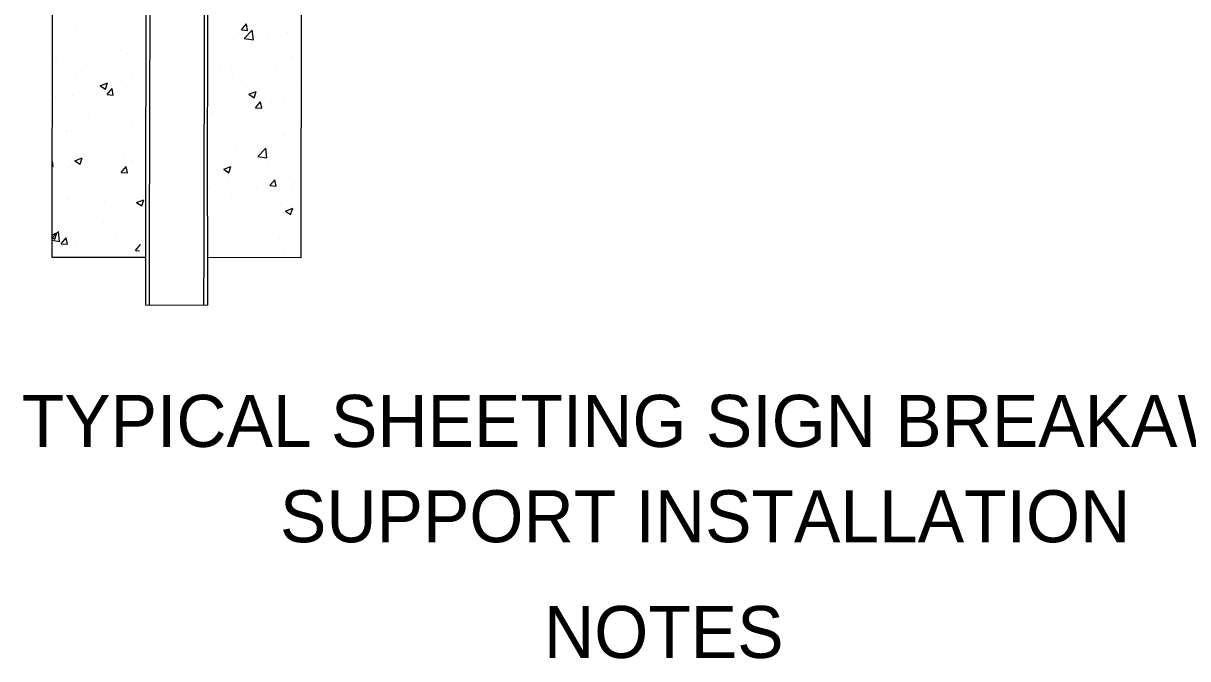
# Model space of a CAD drawing. Extents: x 1000 to 1036.3, y 1000 to 1022.
# Drawn here: x 1010.61 to 1015.99, y 1011.07 to 1014 of the extents above; entities that cross this region are included whole.
import ezdxf

# ---------------------------------------------------------------- set-up
doc = ezdxf.new("R2010")
doc.units = 0
doc.layers.add('Default', color=7, linetype='Continuous')
doc.layers.add('Level 1', color=7, linetype='Continuous')

msp = doc.modelspace()

# ---------------------------------------------------------------- linework, layer by layer
at = {"layer": 'Default'}
for p, q in [((1011.1982, 1015.3059), (1011.1945, 1012.9669)), ((1011.4491, 1015.3055), (1011.4454, 1012.9471)), ((1011.8966, 1015.0659), (1011.8933, 1012.9157)), ((1010.7465, 1012.9175), (1010.7498, 1015.009)), ((1011.1795, 1014.8281), (1011.1768, 1013.108)), ((1011.4635, 1013.1075), (1011.4662, 1014.8277)), ((1010.8538, 1013.9819), (1010.8538, 1013.9819)), ((1011.6192, 1013.9674), (1011.6423, 1013.9948)), ((1011.6192, 1013.9674), (1011.6478, 1013.9648)), ((1011.6323, 1013.9276), (1011.6696, 1013.9663)), ((1011.6478, 1013.9648), (1011.6423, 1013.9948)), ((1011.6748, 1013.9209), (1011.6696, 1013.9663)), ((1011.6708, 1013.9519), (1011.6708, 1013.9519)), ((1011.7403, 1013.9515), (1011.7403, 1013.9515)), ((1011.8309, 1013.9572), (1011.8309, 1013.9572)), ((1011.4898, 1013.9283), (1011.4898, 1013.9283)), ((1011.5827, 1013.9218), (1011.5827, 1013.9218)), ((1011.6323, 1013.9276), (1011.6748, 1013.9209)), ((1010.8874, 1013.85), (1010.8874, 1013.85)), ((1011.0684, 1013.8735), (1011.0684, 1013.8735)), ((1011.0959, 1013.8583), (1011.0959, 1013.8583)), ((1011.8546, 1013.8464), (1011.8546, 1013.8464)), ((1010.7559, 1013.8312), (1010.7559, 1013.8312)), ((1010.7677, 1013.8344), (1010.7677, 1013.8344)), ((1010.8477, 1013.8229), (1010.8477, 1013.8229)), ((1010.9041, 1013.8093), (1010.9041, 1013.8093)), ((1011.011, 1013.82), (1011.011, 1013.82)), ((1011.5211, 1013.7977), (1011.5211, 1013.7977)), ((1011.5759, 1013.799), (1011.5759, 1013.799)), ((1011.8249, 1013.7981), (1011.8249, 1013.7981)), ((1011.8467, 1013.8029), (1011.8467, 1013.8029)), ((1010.8566, 1013.7669), (1010.8566, 1013.7669)), ((1011.1116, 1013.7557), (1011.1116, 1013.7557)), ((1011.5448, 1013.7636), (1011.5448, 1013.7636)), ((1011.5767, 1013.7627), (1011.5767, 1013.7627)), ((1011.6217, 1013.7333), (1011.6217, 1013.7333)), ((1011.7761, 1013.7865), (1011.7761, 1013.7865)), ((1010.9424, 1013.6853), (1010.9424, 1013.6853)), ((1010.9678, 1013.7098), (1011.0013, 1013.7226)), ((1010.9678, 1013.7098), (1010.9916, 1013.6937)), ((1010.9916, 1013.6937), (1011.0013, 1013.7226)), ((1010.9996, 1013.6689), (1011.0227, 1013.6963)), ((1011.0184, 1013.7042), (1011.0184, 1013.7042)), ((1011.0282, 1013.6663), (1011.0227, 1013.6963)), ((1011.0899, 1013.6992), (1011.0899, 1013.6992)), ((1011.6544, 1013.6704), (1011.6879, 1013.6832)), ((1011.6782, 1013.6543), (1011.6879, 1013.6832)), ((1011.8768, 1013.7222), (1011.8768, 1013.7222)), ((1010.7614, 1013.6617), (1010.7614, 1013.6617)), ((1010.8417, 1013.6638), (1010.8417, 1013.6638)), ((1010.9996, 1013.6689), (1011.0281, 1013.6664)), ((1011.6544, 1013.6704), (1011.6782, 1013.6544)), ((1011.6849, 1013.6079), (1011.708, 1013.6353)), ((1011.7135, 1013.6053), (1011.708, 1013.6353)), ((1011.7581, 1013.6315), (1011.7581, 1013.6315)), ((1011.8188, 1013.6391), (1011.8188, 1013.6391)), ((1011.8403, 1013.6302), (1011.8403, 1013.6302)), ((1010.9155, 1013.5773), (1010.9155, 1013.5773)), ((1011.4794, 1013.5841), (1011.4794, 1013.5841)), ((1011.5706, 1013.6037), (1011.5706, 1013.6037)), ((1011.6849, 1013.6079), (1011.7135, 1013.6053)), ((1011.7207, 1013.6146), (1011.7207, 1013.6146)), ((1011.0838, 1013.5402), (1011.0838, 1013.5402)), ((1011.1182, 1013.5363), (1011.1182, 1013.5363)), ((1011.1706, 1013.5661), (1011.1706, 1013.5661)), ((1011.6807, 1013.5438), (1011.6807, 1013.5438)), ((1010.8164, 1013.497), (1010.8164, 1013.497)), ((1010.8356, 1013.5047), (1010.8356, 1013.5047)), ((1010.9219, 1013.4894), (1010.9219, 1013.4894)), ((1011.8128, 1013.48), (1011.8128, 1013.48)), ((1011.5645, 1013.4446), (1011.5645, 1013.4446)), ((1011.5947, 1013.4264), (1011.5947, 1013.4264)), ((1011.6948, 1013.3829), (1011.7321, 1013.4217)), ((1011.7143, 1013.4419), (1011.7143, 1013.4419)), ((1011.7373, 1013.3762), (1011.7321, 1013.4216)), ((1010.7512, 1013.3374), (1010.7472, 1013.3593)), ((1010.851, 1013.3635), (1010.8845, 1013.3763)), ((1010.851, 1013.3635), (1010.8748, 1013.3474)), ((1010.8748, 1013.3474), (1010.8845, 1013.3763)), ((1011.0778, 1013.3811), (1011.0778, 1013.3811)), ((1011.1118, 1013.3636), (1011.1118, 1013.3636)), ((1011.6948, 1013.3829), (1011.7373, 1013.3763)), ((1010.7472, 1013.3377), (1010.7512, 1013.3374)), ((1010.8221, 1013.3333), (1010.8221, 1013.3333)), ((1010.8295, 1013.3457), (1010.8295, 1013.3457)), ((1010.9922, 1013.348), (1010.9922, 1013.348)), ((1011.0653, 1013.3094), (1011.0884, 1013.3368)), ((1011.0653, 1013.3094), (1011.0939, 1013.3069)), ((1011.0772, 1013.3221), (1011.0772, 1013.3221)), ((1011.0939, 1013.3068), (1011.0884, 1013.3368)), ((1011.5376, 1013.3241), (1011.5711, 1013.3369)), ((1011.5376, 1013.3241), (1011.5614, 1013.3081)), ((1011.5614, 1013.308), (1011.5711, 1013.3369)), ((1011.7379, 1013.3465), (1011.7379, 1013.3465)), ((1011.8067, 1013.321), (1011.8067, 1013.321)), ((1010.9228, 1013.269), (1010.9228, 1013.269)), ((1011.5585, 1013.2855), (1011.5585, 1013.2855)), ((1011.5873, 1013.2998), (1011.5873, 1013.2998)), ((1011.5883, 1013.2537), (1011.5883, 1013.2537)), ((1011.7507, 1013.2484), (1011.7737, 1013.2758)), ((1011.7693, 1013.2772), (1011.7693, 1013.2772)), ((1011.7792, 1013.2458), (1011.7738, 1013.2757)), ((1011.8423, 1013.2886), (1011.8423, 1013.2886)), ((1010.9018, 1013.2043), (1010.9018, 1013.2043)), ((1011.0717, 1013.2221), (1011.0717, 1013.2221)), ((1011.1668, 1013.1989), (1011.1668, 1013.1989)), ((1011.4687, 1013.2381), (1011.4687, 1013.2381)), ((1011.6879, 1013.2354), (1011.6879, 1013.2354)), ((1011.7507, 1013.2484), (1011.7792, 1013.2458)), ((1011.8523, 1013.2414), (1011.8523, 1013.2414)), ((1010.8235, 1013.1866), (1010.8235, 1013.1866)), ((1010.8662, 1013.1598), (1010.8662, 1013.1598)), ((1010.9858, 1013.1753), (1010.9858, 1013.1753)), ((1011.1359, 1013.1707), (1011.1694, 1013.1834)), ((1011.1359, 1013.1707), (1011.1597, 1013.1546)), ((1011.1597, 1013.1546), (1011.1694, 1013.1834)), ((1011.5735, 1013.194), (1011.5735, 1013.194)), ((1011.8006, 1013.1619), (1011.8006, 1013.1619)), ((1011.8225, 1013.1313), (1011.856, 1013.1441)), ((1011.8463, 1013.1152), (1011.856, 1013.1441)), ((1011.0161, 1013.0992), (1011.0161, 1013.0992)), ((1011.1768, 1013.108), (1011.1766, 1012.949)), ((1011.4635, 1013.1075), (1011.4633, 1012.965)), ((1011.5524, 1013.1265), (1011.5524, 1013.1265)), ((1011.6433, 1013.089), (1011.6433, 1013.089)), ((1011.8225, 1013.1313), (1011.8463, 1013.1152)), ((1010.7467, 1013.0074), (1010.7749, 1013.0368)), ((1010.7802, 1012.9914), (1010.775, 1013.0368)), ((1010.9817, 1013.0794), (1010.9817, 1013.0794)), ((1011.0656, 1013.063), (1011.0656, 1013.063)), ((1011.4918, 1013.057), (1011.4918, 1013.057)), ((1011.7469, 1013.0459), (1011.7469, 1013.0459)), ((1010.7466, 1012.9967), (1010.7802, 1012.9914)), ((1010.7467, 1013.0219), (1010.7677, 1013.03)), ((1010.7467, 1013.0088), (1010.758, 1013.0011)), ((1010.758, 1013.0011), (1010.7677, 1013.0299)), ((1010.7884, 1012.9804), (1010.8115, 1013.0078)), ((1010.817, 1012.9778), (1010.8115, 1013.0078)), ((1010.8174, 1013.0276), (1010.8174, 1013.0276)), ((1010.8599, 1012.9871), (1010.8599, 1012.9871)), ((1011.0409, 1013.0106), (1011.0409, 1013.0106)), ((1011.7558, 1013.0265), (1011.7558, 1013.0265)), ((1011.7946, 1013.0029), (1011.7946, 1013.0029)), ((1010.7884, 1012.9804), (1010.8169, 1012.9779)), ((1011.1311, 1012.9499), (1011.1541, 1012.9773)), ((1011.1311, 1012.9499), (1011.1497, 1012.9482)), ((1011.1544, 1012.9759), (1011.1541, 1012.9773)), ((1011.1766, 1012.949), (1011.1762, 1012.6978)), ((1011.1945, 1012.9669), (1011.1941, 1012.6977)), ((1011.4454, 1012.9471), (1011.445, 1012.6973)), ((1011.4633, 1012.965), (1011.4629, 1012.6973)), ((1011.5464, 1012.9674), (1011.5464, 1012.9674)), ((1011.8191, 1012.9399), (1011.8191, 1012.9399)), ((1011.1765, 1012.9169), (1010.7465, 1012.9175)), ((1011.8933, 1012.9157), (1011.4632, 1012.9164)), ((1011.1762, 1012.6978), (1011.4629, 1012.6973))]:
    msp.add_line(p, q, dxfattribs=at)

# ---------------------------------------------------------------- texts
at = {"layer": 'Level 1'}
for s, p in [('TYPICAL SHEETING SIGN BREAKAWAY', (1010.6058, 1012.0427)), ('SUPPORT INSTALLATION', (1011.7973, 1011.6027)), ('NOTES', (1013.0153, 1011.0687))]:
    msp.add_text(s, height=0.24, dxfattribs=at).set_placement(p)

doc.saveas('drawing.dxf')
